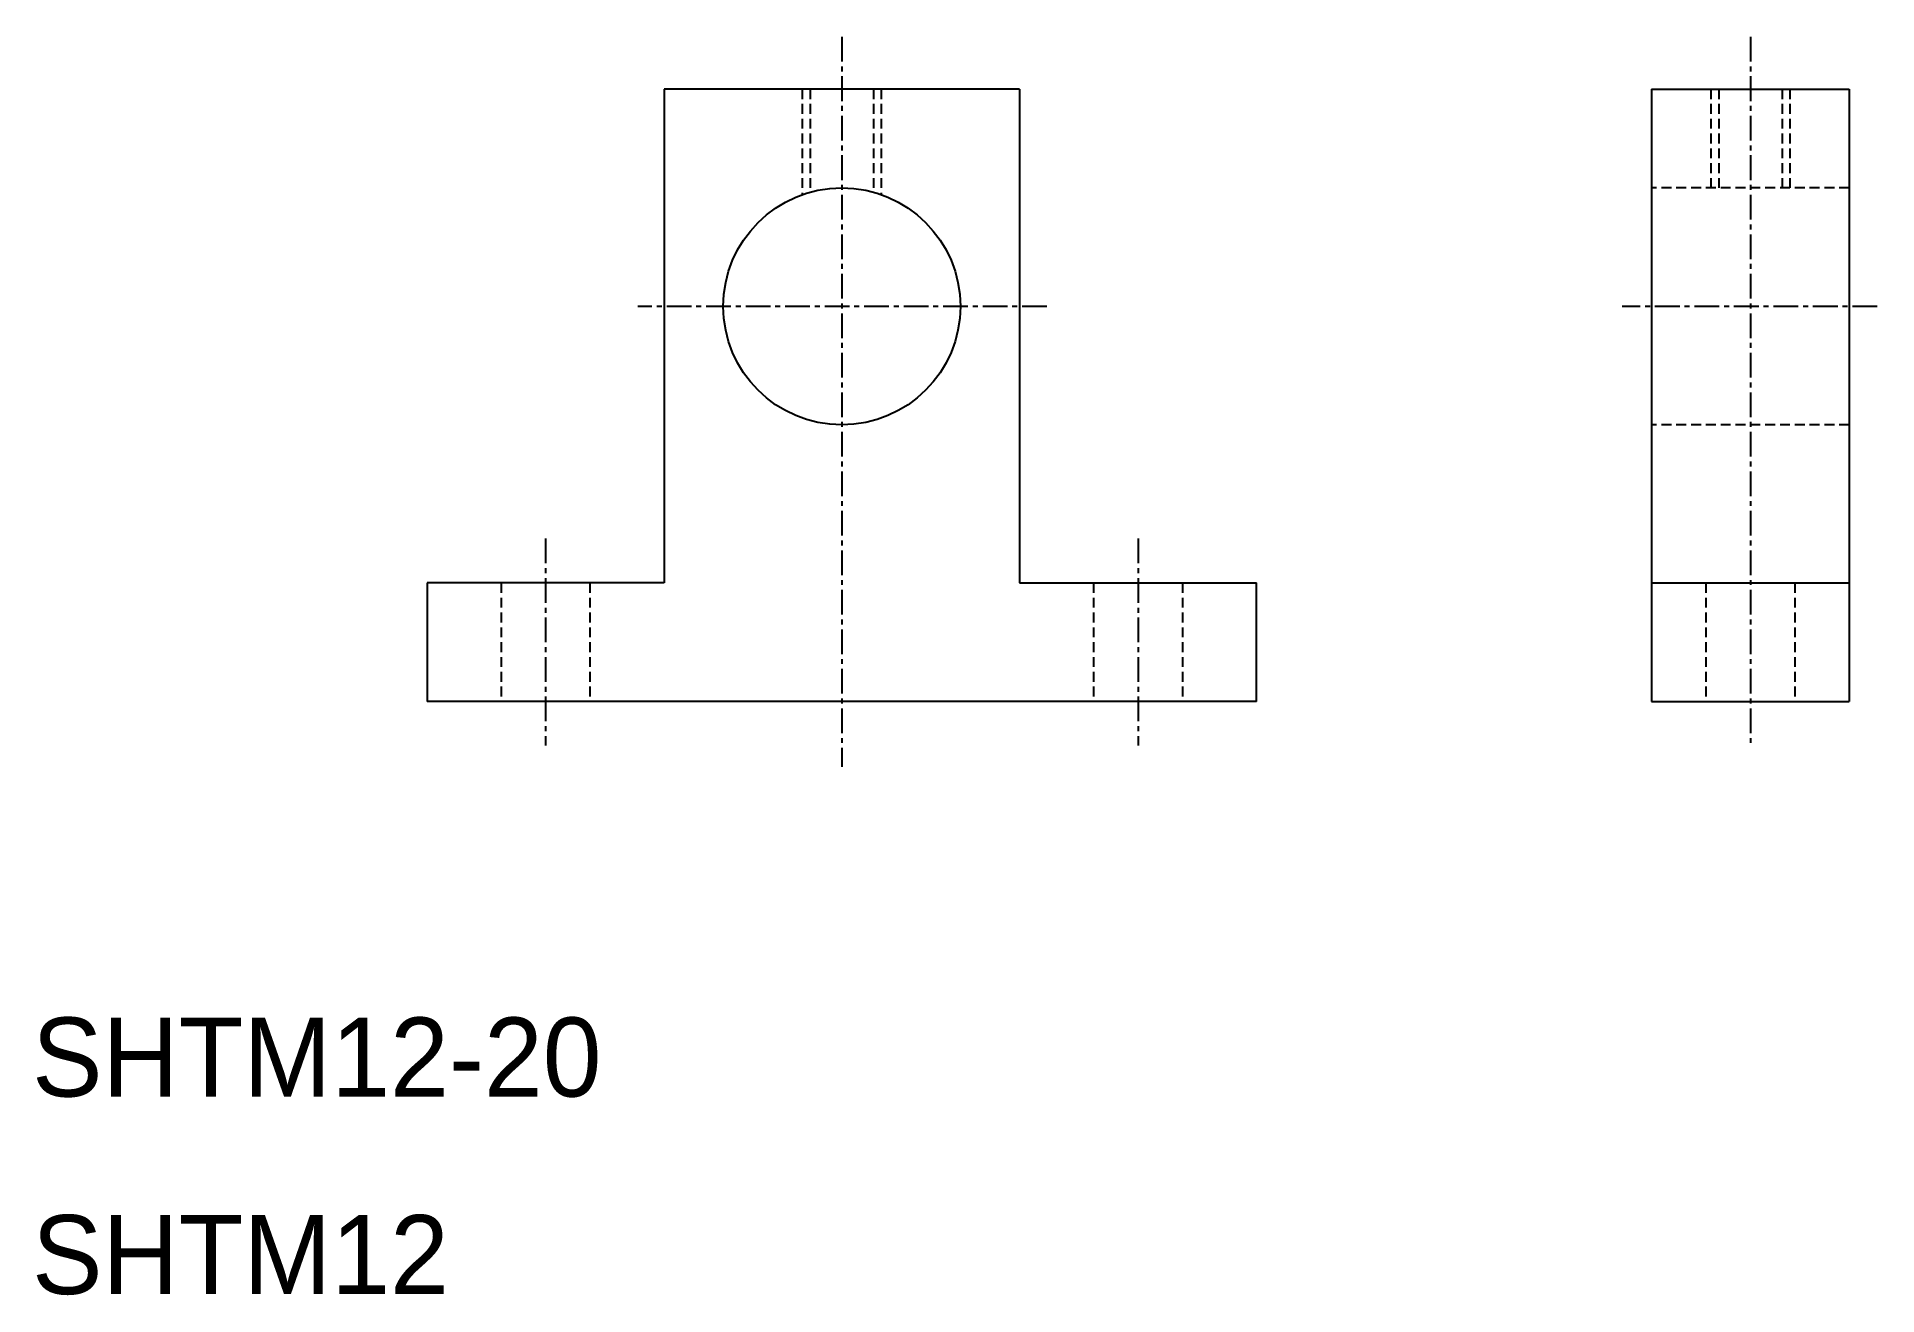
# Model space of a CAD drawing. Extents: x 10.2 to 103.4, y 9.9 to 73.6.
import ezdxf

# ---------------------------------------------------------------- set-up
doc = ezdxf.new("R2010")
doc.units = 0
doc.linetypes.add('CENTER', pattern=[2, 1.25, -0.25, 0.25, -0.25])
doc.linetypes.add('DASHED', pattern=[0.75, 0.5, -0.25])
doc.layers.get('0').update_dxf_attribs({"linetype": 'CONTINUOUS'})
doc.layers.add('CENTER', color=1, linetype='CENTER')

msp = doc.modelspace()

# ---------------------------------------------------------------- linework, layer by layer
at = {"color": 7, "linetype": 'CONTINUOUS'}
for p, q in [((42, 71), (42, 46)), ((60, 71), (42, 71)), ((60, 71), (60, 46)), ((92, 71), (92, 40)), ((92, 71), (102, 71)), ((102, 71), (102, 40)), ((42, 46), (30, 46)), ((30, 46), (30, 40)), ((60, 46), (72, 46)), ((72, 40), (72, 46)), ((92, 46), (102, 46)), ((72, 40), (30, 40)), ((51, 40), (51, 40)), ((61.5, 40), (61.5, 40)), ((92, 40), (102, 40))]:
    msp.add_line(p, q, dxfattribs=at)
at = {"color": 3, "linetype": 'DASHED'}
for p, q in [((49, 71), (49, 65.657)), ((49.4, 71), (49.4, 65.783)), ((52.6, 71), (52.6, 65.783)), ((53, 71), (53, 65.657)), ((95, 71), (95, 66)), ((95.4, 71), (95.4, 66)), ((98.6, 71), (98.6, 66)), ((99, 71), (99, 66)), ((102, 66), (92, 66)), ((102, 54), (92, 54)), ((33.75, 46), (33.75, 40)), ((38.25, 46), (38.25, 40)), ((63.75, 46), (63.75, 40)), ((68.25, 46), (68.25, 40)), ((94.75, 46), (94.75, 40)), ((99.25, 46), (99.25, 40))]:
    msp.add_line(p, q, dxfattribs=at)
at = {"color": 7, "linetype": 'CONTINUOUS'}
msp.add_circle((51, 60), 6, dxfattribs=at)
at = {"layer": 'CENTER', "color": 1, "linetype": 'CENTER'}
for p, q in [((51, 73.649), (51, 36.687)), ((97, 73.649), (97, 37.861)), ((61.382, 60), (40.672, 60)), ((103.419, 60), (90.507, 60)), ((36, 48.246), (36, 37.775)), ((66, 48.246), (66, 37.775))]:
    msp.add_line(p, q, dxfattribs=at)

# ---------------------------------------------------------------- texts
at = {"color": 7, "linetype": 'CONTINUOUS'}
for s, p in [('SHTM12-20', (10, 20)), ('SHTM12', (10, 10))]:
    msp.add_text(s, height=4, dxfattribs=at).set_placement(p)

doc.saveas('drawing.dxf')
